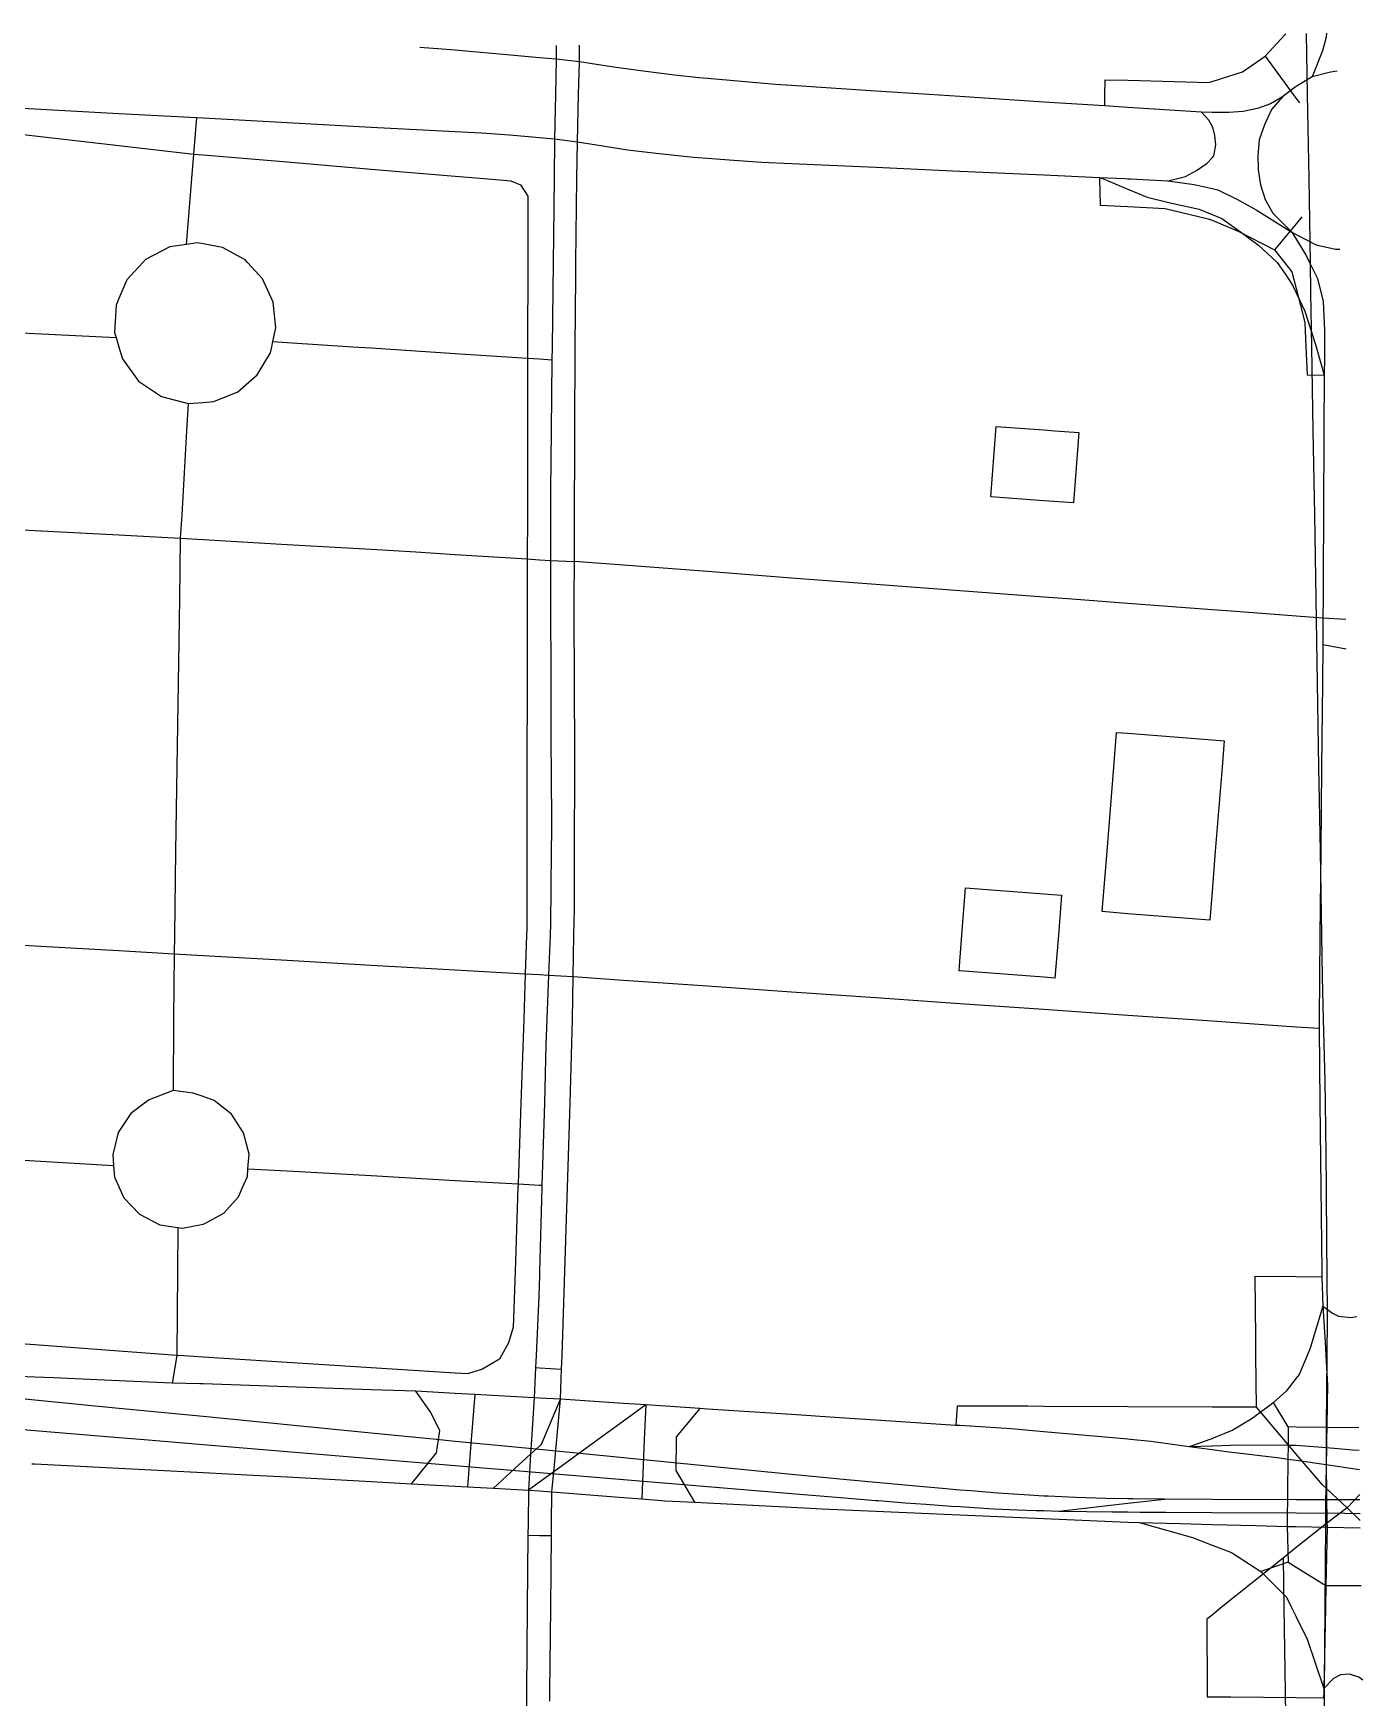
# Model space of a CAD drawing. Header units: inches. Extents: x 2 to 961, y 2 to 1072.
# Drawn here: x 479 to 954, y 478 to 1072 of the extents above; entities that cross this region are included whole.
import ezdxf

# ---------------------------------------------------------------- set-up
doc = ezdxf.new("R2010")
doc.units = ezdxf.units.IN
doc.header["$MEASUREMENT"] = 0
for name, color, linetype, true_color in [('major_roads', 7, 'Continuous', 0xffffff), ('minor_roads', 7, 'Continuous', 0xffffff), ('parks', 7, 'Continuous', 0xffffff), ('paths', 7, 'Continuous', 0xffffff), ('railways', 7, 'Continuous', 0xffffff)]:
    doc.layers.add(name, color=color, linetype=linetype, true_color=true_color)

msp = doc.modelspace()

# ---------------------------------------------------------------- linework, layer by layer
at = {"layer": 'major_roads'}
for points in [[(940.69, 1070.5, 11.74), (939.42, 1065.63, 12.13)], [(940.78, 1071.84, 11.65), (940.69, 1070.5, 11.74)], [(626.87, 1066.02, 20.11), (617.36, 1066.72, 21.68)], [(630, 1065.77, 19.6), (626.87, 1066.02, 20.11)], [(637.64, 1065.14, 18.76), (630, 1065.77, 19.6)], [(648.38, 1064.2, 17.57), (637.64, 1065.14, 18.76)], [(660, 1063.14, 16.26), (648.38, 1064.2, 17.57)], [(665.99, 1067.49, 15.71), (665.96, 1062.59, 16.16)], [(674.28, 1061.7, 16.03), (674.33, 1067.62, 15.46)], [(939.42, 1065.63, 12.13), (935.67, 1056.26, 13.01)], [(665.96, 1062.59, 16.16), (660, 1063.14, 16.26)], [(665.96, 1062.59, 16.16), (665.74, 1050, 17.29)], [(674.28, 1061.7, 16.03), (665.96, 1062.59, 16.16)], [(674, 1050, 17.14), (674.28, 1061.7, 16.03)], [(685.76, 1059.9, 15.92), (674.28, 1061.7, 16.03)], [(690, 1059.3, 15.88), (685.76, 1059.9, 15.92)], [(697.08, 1058.3, 16.49), (690, 1059.3, 15.88)], [(708.24, 1056.89, 17.41), (697.08, 1058.3, 16.49)], [(942.24, 1057.96, 12.31), (935.67, 1056.26, 13.01)], [(944.63, 1058.33, 12.07), (942.24, 1057.96, 12.31)], [(716.95, 1055.92, 18.11), (708.24, 1056.89, 17.41)], [(720, 1055.66, 18.35), (716.95, 1055.92, 18.11)], [(744.26, 1053.57, 21.36), (720, 1055.66, 18.35)], [(750, 1053.19, 22.05), (744.26, 1053.57, 21.36)], [(780, 1051.23, 25.94), (750, 1053.19, 22.05)], [(929.68, 1052.65, 13.77), (926.26, 1050, 14.31)], [(930, 1052.84, 13.72), (929.68, 1052.65, 13.77)], [(935.67, 1056.26, 13.01), (930, 1052.84, 13.72)], [(457.29, 1046.06, 15.32), (480, 1044.84, 17.72)], [(665.74, 1050, 17.29), (665.46, 1034.22, 19.06)], [(673.6, 1033.16, 18.99), (674, 1050, 17.14)], [(798.92, 1050, 27.13), (780, 1051.23, 25.94)], [(810, 1049.28, 27.83), (798.92, 1050, 27.13)], [(840, 1047.32, 26.19), (810, 1049.28, 27.83)], [(861.63, 1045.91, 23.14), (840, 1047.32, 26.19)], [(870, 1045.36, 21.96), (861.63, 1045.91, 23.14)], [(920.8, 1046.71, 15.08), (916.17, 1045.01, 15.68)], [(925.16, 1049.15, 14.48), (920.8, 1046.71, 15.08)], [(925.16, 1049.15, 14.48), (921.26, 1044.65, 15.13)], [(926.26, 1050, 14.31), (925.16, 1049.15, 14.48)], [(480, 1044.84, 17.72), (510, 1043.23, 22.85)], [(510, 1043.23, 22.85), (537.8, 1041.74, 27.51)], [(537.8, 1041.74, 27.51), (540, 1041.62, 27.88)], [(540, 1041.62, 27.88), (570, 1040.01, 30.26)], [(570, 1040.01, 30.26), (600, 1038.4, 27.92)], [(896.21, 1043.65, 18.1), (870, 1045.36, 21.96)], [(900, 1043.61, 17.53), (896.21, 1043.65, 18.1)], [(898.82, 1040.86, 17.82), (896.21, 1043.65, 18.1)], [(900, 1038.65, 17.73), (898.82, 1040.86, 17.82)], [(905.99, 1043.54, 16.87), (900, 1043.61, 17.53)], [(911.13, 1043.97, 16.28), (905.99, 1043.54, 16.87)], [(916.17, 1045.01, 15.68), (911.13, 1043.97, 16.28)], [(921.26, 1044.65, 15.13), (918.72, 1039.18, 15.67)], [(600, 1038.4, 27.92), (630, 1036.79, 22.93)], [(630, 1036.79, 22.93), (639.34, 1036.29, 21.73)], [(639.34, 1036.29, 21.73), (649.33, 1035.59, 20.46)], [(649.33, 1035.59, 20.46), (657.39, 1034.95, 19.45)], [(657.39, 1034.95, 19.45), (660, 1034.71, 19.12)], [(660, 1034.71, 19.12), (665.46, 1034.22, 19.06)], [(665.46, 1034.22, 19.06), (665.28, 1020, 20.65)], [(665.46, 1034.22, 19.06), (673.6, 1033.16, 18.99)], [(900.41, 1037.88, 17.71), (900, 1038.65, 17.73)], [(900.95, 1035.36, 17.75), (900.41, 1037.88, 17.71)], [(901.39, 1032.06, 17.84), (900.95, 1035.36, 17.75)], [(916.86, 1033.83, 16.12), (916.32, 1028.22, 16.43)], [(918.72, 1039.18, 15.67), (916.86, 1033.83, 16.12)], [(673.43, 1020, 20.42), (673.6, 1033.16, 18.99)], [(673.6, 1033.16, 18.99), (682.66, 1031.73, 18.93)], [(682.66, 1031.73, 18.93), (690, 1030.54, 18.88)], [(690, 1030.54, 18.88), (691.39, 1030.31, 19)], [(691.39, 1030.31, 19), (702.76, 1028.93, 19.92)], [(702.76, 1028.93, 19.92), (715.05, 1027.62, 20.91)], [(715.05, 1027.62, 20.91), (720, 1027.27, 21.29)], [(900, 1027.44, 18.17), (900.65, 1028.16, 18.07)], [(900.65, 1028.16, 18.07), (901.39, 1032.06, 17.84)], [(916.32, 1028.22, 16.43), (916.47, 1023.06, 16.65)], [(720, 1027.27, 21.29), (727.71, 1026.72, 22.18)], [(727.71, 1026.72, 22.18), (739.34, 1025.86, 23.54)], [(739.34, 1025.86, 23.54), (750, 1025.38, 24.74)], [(750, 1025.38, 24.74), (780, 1024.02, 27.73)], [(780, 1024.02, 27.73), (810, 1022.66, 28.58)], [(810, 1022.66, 28.58), (840, 1021.31, 27.01)], [(890.53, 1020.68, 19.87), (894.41, 1022.93, 19.19)], [(894.41, 1022.93, 19.19), (898.26, 1025.49, 18.51)], [(898.26, 1025.49, 18.51), (900, 1027.44, 18.17)], [(916.47, 1023.06, 16.65), (916.96, 1020, 16.75)], [(665.28, 1020, 20.65), (665.02, 999.74, 22.66)], [(673.06, 990, 23.27), (673.43, 1020, 20.42)], [(840, 1021.31, 27.01), (859.87, 1020.41, 24.36)], [(859.87, 1020.41, 24.36), (860.86, 1020, 24.24)], [(859.87, 1020.41, 24.36), (868.89, 1020, 23.16)], [(860.86, 1020, 24.24), (870, 1016.23, 23.02)], [(868.89, 1020, 23.16), (870, 1019.95, 23.01)], [(870, 1019.95, 23.01), (870.93, 1019.91, 22.87)], [(870, 1016.23, 23.02), (876.87, 1013.39, 22.03)], [(870.93, 1019.91, 22.87), (884.28, 1019.17, 20.86)], [(884.28, 1019.17, 20.86), (887.7, 1020, 20.33)], [(884.28, 1019.17, 20.86), (893.56, 1017.94, 19.5)], [(887.7, 1020, 20.33), (890.53, 1020.68, 19.87)], [(893.56, 1017.94, 19.5), (900, 1016.44, 18.59)], [(900, 1016.44, 18.59), (902.12, 1015.95, 18.4)], [(902.12, 1015.95, 18.4), (909.06, 1012.5, 17.84)], [(916.96, 1020, 16.75), (917.32, 1017.78, 16.8)], [(917.32, 1017.78, 16.8), (918.92, 1012.47, 16.86)], [(876.87, 1013.39, 22.03), (885.03, 1011.35, 20.9)], [(885.03, 1011.35, 20.9), (895.4, 1009.09, 19.5)], [(909.06, 1012.5, 17.84), (915.73, 1008.86, 17.33)], [(918.92, 1012.47, 16.86), (921.65, 1007.71, 16.79)], [(895.4, 1009.09, 19.5), (900, 1007.2, 18.94)], [(900, 1007.2, 18.94), (903.53, 1005.74, 18.65)], [(903.53, 1005.74, 18.65), (910.14, 1001, 18.19)], [(915.73, 1008.86, 17.33), (928.51, 1000.86, 16.43)], [(921.65, 1007.71, 16.79), (928.51, 1000.86, 16.43)], [(665.02, 999.74, 22.66), (664.91, 990, 23.63)], [(910.14, 1001, 18.19), (916.61, 996.27, 17.76)], [(928.51, 1000.86, 16.43), (930, 1000.07, 16.32)], [(928.51, 1000.86, 16.43), (930, 998.39, 16.39)], [(930, 1000.07, 16.32), (937.11, 996.34, 16.01)], [(930, 998.39, 16.39), (933.57, 992.51, 16.42)], [(916.61, 996.27, 17.76), (923.1, 990.16, 17.4)], [(933.57, 992.51, 16.42), (934.82, 990, 16.46)], [(937.11, 996.34, 16.01), (944.01, 994.79, 15.62)], [(944.01, 994.79, 15.62), (945.64, 994.78, 15.51)], [(664.91, 990, 23.63), (664.55, 960, 25.61)], [(673, 985.09, 23.6), (673.06, 990, 23.27)], [(923.1, 990.16, 17.4), (923.22, 990, 17.4)], [(923.22, 990, 17.4), (926.06, 986.04, 17.26)], [(926.06, 986.04, 17.26), (928.7, 981.93, 17.16)], [(934.82, 990, 16.46), (937.61, 984.38, 16.47)], [(672.83, 960, 25.26), (673, 985.09, 23.6)], [(928.7, 981.93, 17.16), (930, 979.2, 17.13)], [(937.61, 984.38, 16.47), (939.59, 976.1, 16.64)], [(930, 979.2, 17.13), (933.12, 972.62, 17.16)], [(939.59, 976.1, 16.64), (940.13, 965.86, 16.96)], [(933.12, 972.62, 17.16), (936.13, 963.44, 17.29)], [(936.13, 963.44, 17.29), (937.12, 960, 17.35)], [(940.13, 965.86, 16.96), (940.09, 960, 17.17)], [(664.55, 960, 25.61), (664.5, 955.35, 25.58)], [(672.63, 930, 25.14), (672.83, 960, 25.26)], [(937.12, 960, 17.35), (940.02, 949.87, 17.39)], [(940.06, 956.36, 17.25), (940.02, 949.87, 17.39)], [(940.09, 960, 17.17), (940.06, 956.36, 17.25)], [(664.5, 955.35, 25.58), (664.2, 930, 25.42)], [(940.02, 949.87, 17.39), (939.91, 930, 17.82)], [(664.2, 930, 25.42), (663.95, 908.75, 24.3)], [(672.6, 924.66, 24.89), (672.63, 930, 25.14)], [(939.91, 930, 17.82), (939.76, 900, 18.25)], [(672.53, 900, 23.7), (672.6, 924.66, 24.89)], [(663.95, 908.75, 24.3), (663.97, 900, 23.83)], [(663.97, 900, 23.83), (664, 883.72, 22.83)], [(672.49, 883.32, 22.7), (672.53, 900, 23.7)], [(939.76, 900, 18.25), (939.65, 879.09, 18.81)], [(450, 896.02, 28.73), (480, 894.43, 27.67)], [(480, 894.43, 27.67), (510, 892.84, 26.66)], [(510, 892.84, 26.66), (531.91, 891.69, 26.92)], [(531.91, 891.69, 26.92), (540, 891.21, 26.99)], [(540, 891.21, 26.99), (570, 889.46, 27.63)], [(570, 889.46, 27.63), (600, 887.71, 27.2)], [(600, 887.71, 27.2), (615.89, 886.79, 25.88)], [(615.89, 886.79, 25.88), (630, 885.89, 24.71)], [(630, 885.89, 24.71), (655.7, 884.26, 23.15)], [(655.7, 884.26, 23.15), (660, 883.98, 22.9)], [(660, 883.98, 22.9), (664, 883.72, 22.83)], [(664, 883.72, 22.83), (664.03, 870, 21.99)], [(664, 883.72, 22.83), (672.49, 883.32, 22.7)], [(672.46, 870, 21.9), (672.49, 883.32, 22.7)], [(690, 881.99, 22.4), (672.49, 883.32, 22.7)], [(720, 879.72, 22.73), (690, 881.99, 22.4)], [(750, 877.45, 23.15), (720, 879.72, 22.73)], [(780, 875.18, 22.96), (750, 877.45, 23.15)], [(810, 872.91, 22.24), (780, 875.18, 22.96)], [(939.65, 879.09, 18.81), (939.59, 870, 19.05)], [(664.03, 870, 21.99), (664.1, 840, 20.33)], [(672.45, 865.32, 21.65), (672.46, 870, 21.9)], [(840, 870.64, 21.4), (810, 872.91, 22.24)], [(848.4, 870, 21.24), (840, 870.64, 21.4)], [(870, 868.36, 20.85), (848.4, 870, 21.24)], [(900, 866.09, 20.29), (870, 868.36, 20.85)], [(939.59, 870, 19.05), (939.55, 863.09, 19.28)], [(672.58, 840, 20.26), (672.45, 865.32, 21.65)], [(906.78, 865.58, 20.13), (900, 866.09, 20.29)], [(920.81, 864.52, 19.82), (906.78, 865.58, 20.13)], [(930, 863.82, 19.62), (920.81, 864.52, 19.82)], [(939.55, 863.09, 19.28), (930, 863.82, 19.62)], [(939.55, 863.09, 19.28), (939.48, 853.75, 19.59)], [(947.74, 862.62, 18.99), (939.55, 863.09, 19.28)], [(939.48, 853.75, 19.59), (939.35, 840, 20.04)], [(664.1, 840, 20.33), (664.15, 816.83, 19.73)], [(672.71, 814.43, 19.59), (672.58, 840, 20.26)], [(939.35, 840, 20.04), (939.07, 810, 20.74)], [(664.15, 816.83, 19.73), (664.19, 810, 19.56)], [(672.69, 810, 19.47), (672.71, 814.43, 19.59)], [(664.19, 810, 19.56), (664.3, 787.45, 19.39)], [(672.57, 780, 19.25), (672.69, 810, 19.47)], [(939.07, 810, 20.74), (938.78, 780, 20.72)], [(664.3, 787.45, 19.39), (664.23, 780, 19.34)], [(664.23, 780, 19.34), (663.97, 753.98, 18.87)], [(672.49, 759.45, 18.98), (672.57, 780, 19.25)], [(938.78, 780, 20.72), (938.5, 750, 19.87)], [(672.32, 750, 18.85), (672.49, 759.45, 18.98)], [(663.83, 750, 18.79), (663.3, 735.71, 17.74)], [(663.97, 753.98, 18.87), (663.83, 750, 18.79)], [(672.05, 735.2, 17.82), (672.32, 750, 18.85)], [(938.5, 750, 19.87), (938.22, 720, 18.74)], [(663.3, 735.71, 17.74), (662.72, 720, 16.57)], [(671.78, 720.02, 16.76), (672.05, 735.2, 17.82)], [(662.72, 720, 16.57), (662.37, 710.82, 15.37)], [(670.96, 690, 12.84), (671.78, 720, 16.76)], [(671.78, 720, 16.76), (671.78, 720.02, 16.76)], [(938.22, 720, 18.74), (938.19, 716.75, 18.59)], [(938.19, 716.75, 18.59), (938.47, 690, 17.38)], [(662.37, 710.82, 15.37), (661.78, 690, 12.67)], [(661.78, 690, 12.67), (660.94, 660.76, 9.6)], [(670.86, 686.25, 12.41), (670.96, 690, 12.84)], [(938.47, 690, 17.38), (938.79, 660, 15.74)], [(670.06, 660, 9.4), (670.86, 686.25, 12.41)], [(660.91, 660, 9.52), (660.04, 630, 9.58)], [(660.94, 660.76, 9.6), (660.91, 660, 9.52)], [(669.14, 630, 9.1), (670.06, 660, 9.4)], [(938.79, 660, 15.74), (939.11, 630, 13.82)], [(660.04, 630, 9.58), (660, 628.51, 9.81)], [(668.91, 622.49, 10.15), (669.14, 630, 9.1)], [(939.11, 630, 13.82), (939.13, 628.12, 13.7)], [(660, 628.51, 9.81), (659.79, 621.14, 10.91)], [(939.13, 628.12, 13.7), (939.56, 617.57, 13)], [(659.79, 621.14, 10.91), (658.86, 600, 14.12)], [(668.1, 600, 13.32), (668.91, 622.49, 10.15)], [(939.56, 617.57, 13), (935.04, 602.65, 11.83)], [(939.56, 617.57, 13), (940.51, 602.72, 12.04)], [(939.56, 617.57, 13), (943, 615.07, 12.96)], [(943, 615.07, 12.96), (945.07, 614.01, 12.96)], [(945.07, 614.01, 12.96), (949.5, 613.6, 13.09)], [(949.5, 613.6, 13.09), (951.68, 613.95, 13.19)], [(658.86, 600, 14.12), (658.67, 595.7, 15.38)], [(667.93, 595.13, 14.75), (668.1, 600, 13.32)], [(933.91, 600, 11.61), (931.03, 593.26, 11.12)], [(935.04, 602.65, 11.83), (933.91, 600, 11.61)], [(940.51, 602.72, 12.04), (940.65, 600, 11.87)], [(940.65, 600, 11.87), (941.23, 589.38, 11.32)], [(658.67, 595.7, 15.38), (658.18, 584.86, 18.56)], [(667.55, 584.37, 17.91), (667.93, 595.13, 14.75)], [(480, 592.29, 71.57), (450, 593.51, 70.36)], [(486.62, 592.02, 70.13), (480, 592.29, 71.57)], [(510, 590.99, 65.71), (486.62, 592.02, 70.13)], [(528.94, 590.15, 56.57), (510, 590.99, 65.71)], [(538.83, 589.89, 51.83), (528.94, 590.15, 56.57)], [(540, 589.85, 51.28), (538.83, 589.89, 51.83)], [(570, 588.82, 31.17), (540, 589.85, 51.28)], [(600, 587.78, 24.3), (570, 588.82, 31.17)], [(930, 591.93, 11), (926.41, 587.25, 10.65)], [(931.03, 593.26, 11.12), (930, 591.93, 11)], [(941.23, 589.38, 11.32), (941.11, 582.97, 10.96)], [(615.93, 587.23, 22.31), (600, 587.78, 24.3)], [(621.07, 580.03, 23.41), (615.93, 587.23, 22.31)], [(630, 586.45, 20.65), (615.93, 587.23, 22.31)], [(637.01, 586.05, 20.12), (630, 586.45, 20.65)], [(658.18, 584.86, 18.56), (637.01, 586.05, 20.12)], [(658.18, 584.86, 18.56), (657.23, 570, 22.92)], [(660, 584.76, 18.43), (658.18, 584.86, 18.56)], [(667.55, 584.37, 17.91), (660, 584.76, 18.43)], [(661.46, 570, 22.6), (667.55, 584.37, 17.91)], [(666.21, 570, 22.2), (667.55, 584.37, 17.91)], [(690, 582.89, 16.45), (667.55, 584.37, 17.91)], [(698, 582.36, 16.14), (690, 582.89, 16.45)], [(698, 582.36, 16.14), (690, 576.55, 18.28)], [(717.2, 581.08, 15.33), (698, 582.36, 16.14)], [(921.12, 582.49, 10.24), (913.91, 577.26, 9.72)], [(921.87, 583.17, 10.3), (921.12, 582.49, 10.24)], [(926.41, 587.25, 10.65), (921.87, 583.17, 10.3)], [(941.11, 582.97, 10.96), (940.94, 574.31, 10.49)], [(624.49, 573.18, 24.68), (621.07, 580.03, 23.41)], [(690, 576.55, 18.28), (680.97, 570, 20.94)], [(717.2, 581.08, 15.33), (708.86, 570.91, 18.4)], [(720, 580.89, 15.21), (717.2, 581.08, 15.33)], [(750, 578.9, 15.45), (720, 580.89, 15.21)], [(767.04, 577.76, 14.94), (750, 578.9, 15.45)], [(780, 576.92, 14.47), (767.04, 577.76, 14.94)], [(808.63, 575.05, 12.19), (780, 576.92, 14.47)], [(913.91, 577.26, 9.72), (907.47, 573.31, 9.28)], [(624.03, 570, 25.53), (624.49, 573.18, 24.68)], [(708.86, 570.91, 18.4), (708.85, 570, 18.63)], [(810, 574.96, 12.07), (808.63, 575.05, 12.19)], [(828.31, 573.77, 10.96), (810, 574.96, 12.07)], [(840, 572.73, 10.2), (828.31, 573.77, 10.96)], [(870, 570.08, 9.4), (840, 572.73, 10.2)], [(900, 570.27, 8.84), (899.25, 570, 8.84)], [(900.45, 570.43, 8.87), (900, 570.27, 8.84)], [(907.47, 573.31, 9.28), (900.45, 570.43, 8.87)], [(940.94, 574.31, 10.49), (940.86, 570, 10.25)], [(614.35, 554.2, 30.12), (623.35, 565.31, 26.81)], [(623.35, 565.31, 26.81), (624.03, 570, 25.53)], [(651.43, 559.74, 27.07), (656.9, 564.78, 24.96)], [(656.9, 564.78, 24.96), (656.08, 551.92, 29.92)], [(657.23, 570, 22.92), (656.9, 564.78, 24.96)], [(656.9, 564.78, 24.96), (660, 567.62, 23.67)], [(660, 567.62, 23.67), (660.74, 568.3, 23.34)], [(660.74, 568.3, 23.34), (661.46, 570, 22.6)], [(680.97, 570, 20.94), (665.13, 558.5, 26.97)], [(665.13, 558.5, 26.97), (666.21, 570, 22.2)], [(708.85, 570, 18.63), (708.65, 558.95, 23.31)], [(870.85, 570, 9.38), (870, 570.08, 9.4)], [(878.21, 569.35, 9.21), (870.85, 570, 9.38)], [(891.81, 567.36, 8.88), (878.21, 569.35, 9.21)], [(899.25, 570, 8.84), (891.81, 567.36, 8.88)], [(900, 567.66, 8.74), (891.81, 567.36, 8.88)], [(900, 566.28, 8.69), (891.81, 567.36, 8.88)], [(909.9, 568.02, 9.07), (900, 567.66, 8.74)], [(905.19, 565.59, 8.83), (900, 566.28, 8.69)], [(924.2, 563.29, 9.36), (905.19, 565.59, 8.83)], [(927.12, 567.9, 9.61), (909.9, 568.02, 9.07)], [(929.63, 567.88, 9.68), (927.12, 567.9, 9.61)], [(930, 567.85, 9.7), (929.63, 567.88, 9.68)], [(940.8, 567, 10.16), (930, 567.85, 9.7)], [(940.8, 567, 10.16), (940.69, 561.02, 9.98)], [(940.86, 570, 10.25), (940.8, 567, 10.16)], [(950.27, 566.24, 10.58), (940.8, 567, 10.16)], [(952.45, 566.05, 10.67), (950.27, 566.24, 10.58)], [(478.91, 561.33, 56.15), (480, 561.28, 56.42)], [(480, 561.28, 56.42), (510, 559.75, 62.12)], [(510, 559.75, 62.12), (540, 558.22, 55.01)], [(643.65, 552.6, 29.72), (651.43, 559.74, 27.07)], [(665.13, 558.5, 26.97), (660, 554.77, 28.78)], [(664.47, 551.33, 29.92), (665.13, 558.5, 26.97)], [(708.65, 558.95, 23.31), (715.3, 547.64, 27.31)], [(927.07, 562.9, 9.44), (924.2, 563.29, 9.36)], [(930, 562.49, 9.52), (927.07, 562.9, 9.44)], [(940.69, 561.02, 9.98), (930, 562.49, 9.52)], [(940.69, 561.02, 9.98), (941, 540, 9.39)], [(952.55, 559.16, 10.5), (940.69, 561.02, 9.98)], [(540, 558.22, 55.01), (557.95, 557.3, 43.19)], [(557.95, 557.3, 43.19), (570, 556.64, 35.76)], [(570, 556.64, 35.76), (600, 554.99, 30.71)], [(600, 554.99, 30.71), (614.35, 554.2, 30.12)], [(614.35, 554.2, 30.12), (630, 553.35, 29.58)], [(630, 553.35, 29.58), (634.34, 553.12, 29.61)], [(634.34, 553.12, 29.61), (643.65, 552.6, 29.72)], [(643.65, 552.6, 29.72), (656.08, 551.92, 29.92)], [(660, 554.77, 28.78), (656.08, 551.92, 29.92)], [(656.08, 551.92, 29.92), (655.97, 540, 34.47)], [(656.08, 551.92, 29.92), (660, 551.65, 30.02)], [(660, 551.65, 30.02), (664.47, 551.33, 29.92)], [(664.36, 540, 34.52), (664.47, 551.33, 29.92)], [(664.47, 551.33, 29.92), (690, 549.35, 29.53)], [(690, 549.35, 29.53), (696.52, 548.84, 29)], [(696.52, 548.84, 29), (704.86, 548.18, 28.31)], [(704.86, 548.18, 28.31), (715.3, 547.64, 27.31)], [(715.3, 547.64, 27.31), (720, 547.4, 26.85)], [(720, 547.4, 26.85), (750, 545.85, 24.23)], [(750, 545.85, 24.23), (760.89, 545.28, 22.46)], [(760.89, 545.28, 22.46), (780, 544.45, 19.21)], [(780, 544.45, 19.21), (810, 543.15, 14.03)], [(810, 543.15, 14.03), (840, 541.85, 9.97)], [(840, 541.85, 9.97), (870, 540.55, 8.06)], [(870, 540.55, 8.06), (874.02, 540.37, 8.02)], [(655.93, 535.85, 35.9), (655.7, 510, 44.73)], [(655.97, 540, 34.47), (655.93, 535.85, 35.9)], [(664.06, 510, 45.79), (664.32, 535.76, 36.12)], [(664.32, 535.76, 36.12), (664.36, 540, 34.52)], [(874.02, 540.37, 8.02), (888.66, 540, 7.87)], [(874.02, 540.37, 8.02), (875.33, 540, 7.99)], [(875.33, 540, 7.99), (892.98, 534.98, 7.85)], [(888.66, 540, 7.87), (900, 539.71, 7.77)], [(892.98, 534.98, 7.85), (900, 532.3, 7.79)], [(900, 539.71, 7.77), (915.56, 539.31, 8.32)], [(915.56, 539.31, 8.32), (926.83, 539.02, 8.71)], [(926.83, 539.02, 8.71), (929.08, 538.97, 8.79)], [(929.08, 538.97, 8.79), (930, 538.95, 8.83)], [(930, 538.95, 8.83), (941.02, 538.71, 9.42)], [(941.02, 538.71, 9.42), (940.63, 517.95, 9.74)], [(941, 540, 9.39), (941.02, 538.71, 9.42)], [(941.02, 538.71, 9.42), (952.88, 538.52, 10.05)], [(900, 532.3, 7.79), (906.88, 529.68, 8.07)], [(906.88, 529.68, 8.07), (917.43, 522.89, 8.56)], [(917.43, 522.89, 8.56), (926.56, 513.71, 9.09)], [(940.63, 517.95, 9.74), (940.46, 510, 9.86)], [(926.56, 513.71, 9.09), (928.4, 510, 9.23)], [(655.7, 510, 44.73), (655.43, 480, 51.99)], [(663.75, 480, 53.69), (664.06, 510, 45.79)], [(928.4, 510, 9.23), (930, 506.76, 9.49)], [(930, 506.76, 9.49), (933.95, 498.77, 10.15)], [(940.46, 510, 9.86), (939.85, 481.14, 11.53)], [(933.95, 498.77, 10.15), (939.85, 481.14, 11.53)], [(939.85, 481.14, 11.53), (939.82, 480, 11.59)], [(943.32, 484.77, 11.53), (939.85, 481.14, 11.53)], [(945.83, 486.06, 11.61), (943.32, 484.77, 11.53)], [(948.99, 486.27, 11.8), (945.83, 486.06, 11.61)], [(952.32, 485.23, 12.07), (948.99, 486.27, 11.8)], [(953.75, 484.13, 12.23), (952.32, 485.23, 12.07)], [(655.43, 480, 51.99), (655.15, 450, 43.52)], [(663.72, 476.64, 52.7), (663.75, 480, 53.69)], [(939.82, 480, 11.59), (939.77, 477.86, 11.72)]]:
    msp.add_polyline3d(points, dxfattribs=at)
at = {"layer": 'minor_roads'}
for points in [[(536.74, 1028.76, 28.8), (537.8, 1041.74, 27.51)], [(536.03, 1020, 29.65), (536.74, 1028.76, 28.8)], [(534.12, 996.52, 31.99), (536.03, 1020, 29.65)], [(528.18, 995.66, 31.26), (519.48, 991.07, 30.69)], [(534.12, 996.52, 31.99), (528.18, 995.66, 31.26)], [(537.92, 997.08, 32.46), (534.12, 996.52, 31.99)], [(540, 996.69, 32.79), (537.92, 997.08, 32.46)], [(546.98, 995.39, 33.25), (540, 996.69, 32.79)], [(555.04, 990.94, 34.02), (546.98, 995.39, 33.25)], [(518.5, 990, 30.71), (512.83, 983.84, 30.35)], [(519.48, 991.07, 30.69), (518.5, 990, 30.71)], [(555.91, 990, 34.14), (555.04, 990.94, 34.02)], [(561.27, 984.2, 34.39), (555.91, 990, 34.14)], [(512.83, 983.84, 30.35), (510, 977.15, 30.45)], [(565.07, 975.86, 34.57), (561.27, 984.2, 34.39)], [(509.01, 974.82, 30.48), (508.46, 965.04, 31.09)], [(510, 977.15, 30.45), (509.01, 974.82, 30.48)], [(566.03, 966.75, 34.65), (565.07, 975.86, 34.57)], [(450, 966.15, 25.37), (480, 964.68, 28.36)], [(480, 964.68, 28.36), (508.98, 963.26, 31.26)], [(508.46, 965.04, 31.09), (508.98, 963.26, 31.26)], [(508.98, 963.26, 31.26), (509.95, 960, 31.56)], [(564.95, 961.87, 34.64), (566.03, 966.75, 34.65)], [(509.95, 960, 31.56), (510, 959.83, 31.56)], [(510, 959.83, 31.56), (511.24, 955.64, 31.47)], [(559.34, 949.92, 33.71), (564.05, 957.8, 34.45)], [(564.05, 957.8, 34.45), (564.54, 960, 34.63)], [(564.54, 960, 34.63), (564.95, 961.87, 34.64)], [(564.95, 961.87, 34.64), (570, 961.54, 34.81)], [(570, 961.54, 34.81), (593.48, 960, 34.01)], [(593.48, 960, 34.01), (600, 959.57, 33.76)], [(600, 959.57, 33.76), (630, 957.61, 29.83)], [(630, 957.61, 29.83), (655.8, 955.92, 26.32)], [(511.24, 955.64, 31.47), (517.04, 947.73, 31.5)], [(655.8, 955.92, 26.32), (660, 955.64, 25.77)], [(660, 955.64, 25.77), (664.5, 955.35, 25.58)], [(517.04, 947.73, 31.5), (525.16, 942.2, 31.7)], [(552.38, 943.92, 33.06), (559.34, 949.92, 33.71)], [(525.16, 942.2, 31.7), (534.69, 939.71, 32.08)], [(534.69, 939.71, 32.08), (534.13, 930, 31.42)], [(534.69, 939.71, 32.08), (540, 940.11, 32.41)], [(540, 940.11, 32.41), (543.87, 940.4, 32.54)], [(543.87, 940.4, 32.54), (552.38, 943.92, 33.06)], [(534.13, 930, 31.42), (532.39, 900, 27.95)], [(532.39, 900, 27.95), (531.91, 891.69, 26.92)], [(531.91, 891.69, 26.92), (531.58, 870, 24.25)], [(531.58, 870, 24.25), (531.13, 840, 21.89)], [(531.13, 840, 21.89), (530.68, 810, 21.1)], [(530.68, 810, 21.1), (530.23, 780, 22.03)], [(530.23, 780, 22.03), (529.78, 750, 22.79)], [(529.78, 750, 22.79), (529.68, 743.36, 22.74)], [(450, 747.92, 32.52), (480, 746.2, 29.32)], [(480, 746.2, 29.32), (510, 744.48, 24.74)], [(510, 744.48, 24.74), (529.68, 743.36, 22.74)], [(529.68, 743.36, 22.74), (529.5, 720, 22.54)], [(529.68, 743.36, 22.74), (540, 742.77, 21.67)], [(540, 742.77, 21.67), (570, 741.05, 20.61)], [(570, 741.05, 20.61), (600, 739.34, 19.96)], [(600, 739.34, 19.96), (630, 737.62, 18.4)], [(630, 737.62, 18.4), (654.96, 736.2, 17.82)], [(654.96, 736.2, 17.82), (660, 735.9, 17.71)], [(660, 735.9, 17.71), (663.3, 735.71, 17.74)], [(663.3, 735.71, 17.74), (672.05, 735.2, 17.82)], [(672.05, 735.2, 17.82), (690, 733.96, 17.99)], [(690, 733.96, 17.99), (720, 731.88, 19.03)], [(720, 731.88, 19.03), (750, 729.8, 19.8)], [(750, 729.8, 19.8), (780, 727.72, 19.73)], [(780, 727.72, 19.73), (810, 725.64, 18.79)], [(810, 725.64, 18.79), (840, 723.56, 17.82)], [(529.5, 720, 22.54), (529.31, 694.6, 22.55)], [(840, 723.56, 17.82), (870, 721.48, 17.61)], [(870, 721.48, 17.61), (891.31, 720, 17.88)], [(891.31, 720, 17.88), (900, 719.4, 17.98)], [(900, 719.4, 17.98), (930, 717.32, 18.47)], [(930, 717.32, 18.47), (938.19, 716.75, 18.59)], [(519.13, 690, 24.29), (514.28, 686.32, 25.64)], [(520.76, 691.24, 24), (519.13, 690, 24.29)], [(529.31, 694.6, 22.55), (520.76, 691.24, 24)], [(536.44, 693.64, 21.37), (529.31, 694.6, 22.55)], [(540, 692.38, 20.76), (536.44, 693.64, 21.37)], [(543.94, 690.99, 20.33), (540, 692.38, 20.76)], [(545.2, 690, 20.18), (543.94, 690.99, 20.33)], [(550.17, 686.09, 19.81), (545.2, 690, 20.18)], [(514.28, 686.32, 25.64), (510, 679.91, 27.4)], [(554.49, 679.47, 19.52), (550.17, 686.09, 19.81)], [(509.79, 679.59, 27.49), (507.78, 671.74, 29.14)], [(510, 679.91, 27.4), (509.79, 679.59, 27.49)], [(556.45, 671.8, 19.48), (554.49, 679.47, 19.52)], [(450, 671.34, 39.98), (480, 669.51, 35.6)], [(507.78, 671.74, 29.14), (508.12, 667.79, 29.69)], [(556.05, 666.63, 19.68), (556.45, 671.8, 19.48)], [(480, 669.51, 35.6), (508.12, 667.79, 29.69)], [(508.12, 667.79, 29.69), (508.47, 663.68, 30.25)], [(555.83, 663.92, 19.8), (556.05, 666.63, 19.68)], [(556.05, 666.63, 19.68), (570, 665.85, 17.47)], [(570, 665.85, 17.47), (600, 664.17, 14.65)], [(508.47, 663.68, 30.25), (510, 660.26, 30.42)], [(510, 660.26, 30.42), (510.12, 660, 30.43)], [(510.12, 660, 30.43), (511.79, 656.28, 31.47)], [(552.7, 656.66, 21.04), (554.14, 660, 20.2)], [(554.14, 660, 20.2), (555.83, 663.92, 19.8)], [(600, 664.17, 14.65), (630, 662.49, 11.64)], [(630, 662.49, 11.64), (652.42, 661.24, 10.14)], [(652.42, 661.24, 10.14), (660, 660.82, 9.61)], [(660, 660.82, 9.61), (660.94, 660.76, 9.6)], [(511.79, 656.28, 31.47), (517.36, 650.39, 32.01)], [(547.38, 650.78, 23.18), (552.7, 656.66, 21.04)], [(517.36, 650.39, 32.01), (524.58, 646.63, 30.89)], [(540.45, 646.92, 25.44), (547.38, 650.78, 23.18)], [(524.58, 646.63, 30.89), (531.01, 645.7, 28.94)], [(531.01, 645.7, 28.94), (530.91, 630, 33.32)], [(531.01, 645.7, 28.94), (532.63, 645.47, 28.44)], [(532.63, 645.47, 28.44), (540, 646.84, 25.56)], [(540, 646.84, 25.56), (540.45, 646.92, 25.44)], [(530.91, 630, 33.32), (530.72, 600.16, 50.06)], [(530.7, 600, 50.17), (528.94, 590.15, 56.57)], [(530.72, 600.16, 50.06), (530.7, 600, 50.17)]]:
    msp.add_polyline3d(points, dxfattribs=at)
at = {"layer": 'parks'}
for points in [[(821.1, 906.42, 23.2), (822.85, 930, 24.47)], [(822.85, 930, 24.47), (822.97, 931.54, 24.56)], [(822.97, 931.54, 24.56), (840, 930.29, 23.48)], [(840, 930.29, 23.48), (843.9, 930, 23.27)], [(843.9, 930, 23.27), (852.49, 929.37, 22.81)], [(852.49, 929.37, 22.81), (850.62, 904.24, 21.99)], [(840, 905.02, 22.37), (821.1, 906.42, 23.2)], [(850.62, 904.24, 21.99), (840, 905.02, 22.37)], [(864.95, 810, 20.3), (865.94, 822.36, 20.43)], [(865.94, 822.36, 20.43), (870, 822.04, 20.4)], [(870, 822.04, 20.4), (900, 819.65, 20.52)], [(900, 819.65, 20.52), (904.32, 819.31, 20.52)], [(904.32, 819.31, 20.52), (903.57, 810, 20.55)], [(862.53, 780, 19.62), (864.95, 810, 20.3)], [(903.57, 810, 20.55), (901.16, 780, 20.02)], [(860.79, 758.39, 18.99), (862.53, 780, 19.62)], [(901.16, 780, 20.02), (900, 765.62, 19.54)], [(810.75, 750, 19.55), (812.08, 766.91, 19.88)], [(812.08, 766.91, 19.88), (840, 764.73, 19.27)], [(840, 764.73, 19.27), (846.3, 764.24, 19.23)], [(846.3, 764.24, 19.23), (845.17, 750, 18.84)], [(900, 765.62, 19.54), (899.17, 755.34, 19.2)], [(870, 757.66, 18.92), (860.79, 758.39, 18.99)], [(899.17, 755.34, 19.2), (870, 757.66, 18.92)], [(810, 740.54, 19.27), (810.75, 750, 19.55)], [(845.17, 750, 18.84), (843.96, 734.65, 18.24)], [(809.75, 737.32, 19.17), (810, 740.54, 19.27)], [(810, 737.3, 19.17), (809.75, 737.32, 19.17)], [(840, 734.96, 18.28), (810, 737.3, 19.17)], [(843.96, 734.65, 18.24), (840, 734.96, 18.28)]]:
    msp.add_polyline3d(points, dxfattribs=at)
at = {"layer": 'paths'}
for points in [[(926.14, 1071.37, 13.11), (918.99, 1063.73, 14.36)], [(926.27, 1071.61, 13.08), (926.14, 1071.37, 13.11)], [(910.91, 1058.05, 15.6), (918.99, 1063.73, 14.36)], [(918.99, 1063.73, 14.36), (928.99, 1050, 14)], [(900, 1054.65, 17.03), (910.91, 1058.05, 15.6)], [(861.74, 1055.29, 22.73), (861.68, 1050, 22.98)], [(861.74, 1055.29, 22.73), (870, 1055.07, 21.54)], [(870, 1055.07, 21.54), (898.82, 1054.29, 17.22)], [(898.82, 1054.29, 17.22), (900, 1054.65, 17.03)], [(861.68, 1050, 22.98), (861.63, 1045.91, 23.14)], [(928.99, 1050, 14), (930, 1048.62, 13.96)], [(930, 1048.62, 13.96), (931.2, 1046.97, 13.93)], [(450, 1038.69, 15.39), (480, 1035.25, 18.63)], [(480, 1035.25, 18.63), (510, 1031.82, 23.9)], [(510, 1031.82, 23.9), (536.74, 1028.76, 28.8)], [(536.74, 1028.76, 28.8), (540, 1028.48, 29.39)], [(540, 1028.48, 29.39), (570, 1025.94, 31.78)], [(570, 1025.94, 31.78), (600, 1023.41, 29.66)], [(600, 1023.41, 29.66), (630, 1020.87, 24.83)], [(630, 1020.87, 24.83), (640.29, 1020, 23.51)], [(640.29, 1020, 23.51), (649.82, 1019.19, 22.28)], [(649.82, 1019.19, 22.28), (653.3, 1017.81, 21.94)], [(653.3, 1017.81, 21.94), (655.89, 1013.7, 22)], [(859.87, 1020.41, 24.36), (859.88, 1020, 24.37)], [(859.88, 1020, 24.37), (860.1, 1010.56, 24.3)], [(655.89, 1013.7, 22), (655.85, 990, 24.44)], [(860.1, 1010.56, 24.3), (870, 1010.02, 23.03)], [(870, 1010.02, 23.03), (883.27, 1009.29, 21.19)], [(883.27, 1009.29, 21.19), (898.64, 1005.66, 19.18)], [(898.64, 1005.66, 19.18), (900, 1005.1, 19.01)], [(900, 1005.1, 19.01), (909.28, 1001.28, 18.26)], [(930, 1003.84, 16.15), (922.3, 994.58, 17.29)], [(932.04, 1006.3, 15.89), (930, 1003.84, 16.15)], [(909.28, 1001.28, 18.26), (922.3, 994.58, 17.29)], [(922.3, 994.58, 17.29), (925.88, 990, 17.15)], [(655.85, 990, 24.44), (655.8, 960, 26.38)], [(925.88, 990, 17.15), (928.45, 986.72, 17.02)], [(928.45, 986.72, 17.02), (930, 980.71, 17.08)], [(930, 980.71, 17.08), (933.11, 968.61, 17.3)], [(933.11, 968.61, 17.3), (933.49, 960, 17.57)], [(655.8, 960, 26.38), (655.8, 955.92, 26.32)], [(933.49, 960, 17.57), (933.93, 949.96, 17.75)], [(655.8, 955.92, 26.32), (655.76, 930, 25.95)], [(933.93, 949.96, 17.75), (940.02, 949.87, 17.39)], [(655.76, 930, 25.95), (655.72, 900, 24.2)], [(655.72, 900, 24.2), (655.7, 884.26, 23.15)], [(655.7, 884.26, 23.15), (655.68, 870, 22.2)], [(655.68, 870, 22.2), (655.63, 840, 20.49)], [(939.48, 853.75, 19.59), (947.9, 852.19, 19.43)], [(655.63, 840, 20.49), (655.59, 810, 19.71)], [(655.59, 810, 19.71), (655.55, 780, 19.48)], [(655.55, 780, 19.48), (655.51, 752.26, 18.92)], [(655.43, 750, 18.88), (654.96, 736.2, 17.82)], [(655.51, 752.26, 18.92), (655.43, 750, 18.88)], [(654.96, 736.2, 17.82), (654.41, 720, 16.57)], [(654.41, 720, 16.57), (653.4, 690, 12.81)], [(653.4, 690, 12.81), (652.42, 661.24, 10.14)], [(652.38, 660, 10.02), (651.37, 630, 10.45)], [(652.42, 661.24, 10.14), (652.38, 660, 10.02)], [(651.37, 630, 10.45), (650.69, 610.1, 13.48)], [(915.33, 628.3, 13.04), (930, 628.19, 13.41)], [(915.57, 606.17, 11.6), (915.33, 628.3, 13.04)], [(930, 628.19, 13.41), (939.13, 628.12, 13.7)], [(450, 606.08, 71.77), (480, 603.88, 71.81)], [(650.69, 610.1, 13.48), (648.97, 604.48, 14.5)], [(915.63, 600, 11.2), (915.57, 606.17, 11.6)], [(480, 603.88, 71.81), (510, 601.68, 61.73)], [(510, 601.68, 61.73), (530.72, 600.16, 50.06)], [(530.72, 600.16, 50.06), (533.16, 600, 48.65)], [(533.16, 600, 48.65), (540, 599.56, 44.75)], [(646.52, 600, 15.44), (645.79, 598.66, 15.88)], [(648.97, 604.48, 14.5), (646.52, 600, 15.44)], [(915.83, 581.53, 10.04), (915.63, 600, 11.2)], [(540, 599.56, 44.75), (570, 597.65, 29.03)], [(570, 597.65, 29.03), (600, 595.73, 22.5)], [(600, 595.73, 22.5), (630, 593.81, 18.78)], [(639.69, 595.13, 17.46), (634.73, 593.51, 18.39)], [(645.79, 598.66, 15.88), (639.69, 595.13, 17.46)], [(658.67, 595.7, 15.38), (660, 595.62, 15.27)], [(660, 595.62, 15.27), (667.93, 595.13, 14.75)], [(630, 593.81, 18.78), (634.73, 593.51, 18.39)], [(637.01, 586.05, 20.12), (635.71, 570, 24.43)], [(698, 582.36, 16.14), (697.45, 570, 19.56)], [(927.19, 574.5, 9.94), (921.87, 583.17, 10.3)], [(809.01, 581.96, 12.02), (808.63, 575.05, 12.19)], [(810, 581.95, 11.95), (809.01, 581.96, 12.02)], [(834.26, 581.86, 10.85), (810, 581.95, 11.95)], [(840, 581.84, 10.59), (834.26, 581.86, 10.85)], [(870, 581.72, 10.06), (840, 581.84, 10.59)], [(900, 581.59, 9.64), (870, 581.72, 10.06)], [(915.83, 581.53, 10.04), (900, 581.59, 9.64)], [(925.62, 570, 9.63), (915.83, 581.53, 10.04)], [(927.19, 574.5, 9.94), (927.14, 570, 9.67)], [(930, 574.46, 10.02), (927.19, 574.5, 9.94)], [(940.94, 574.32, 10.49), (930, 574.46, 10.02)], [(952.32, 574.18, 10.98), (940.94, 574.32, 10.49)], [(635.71, 570, 24.43), (634.34, 553.12, 29.61)], [(697.45, 570, 19.56), (696.52, 548.84, 29)], [(930, 564.83, 9.6), (925.62, 570, 9.63)], [(927.12, 567.9, 9.61), (927.06, 562.89, 9.44)], [(927.14, 570, 9.67), (927.12, 567.9, 9.61)], [(939.37, 553.8, 9.71), (930, 564.83, 9.6)], [(927.06, 562.89, 9.44), (926.84, 540, 8.7)], [(948.16, 545.6, 9.92), (939.37, 553.8, 9.71)], [(948.16, 545.6, 9.92), (952.69, 550.35, 10.28)], [(948.16, 545.6, 9.92), (940.78, 540, 9.38)], [(948.16, 545.6, 9.92), (952.84, 541.16, 10.05)], [(655.93, 535.85, 35.9), (660, 535.81, 36.17)], [(660, 535.81, 36.17), (664.32, 535.76, 36.12)], [(926.84, 540, 8.7), (926.83, 539.02, 8.71)], [(926.83, 539.02, 8.71), (927.18, 526.22, 8.92)], [(938.52, 538.29, 9.29), (930, 531.45, 8.95)], [(940.78, 540, 9.38), (938.52, 538.29, 9.29)], [(930, 531.45, 8.95), (925.33, 527.7, 8.83)], [(925.33, 527.7, 8.83), (903.28, 510, 8.01)], [(927.18, 526.22, 8.92), (917.43, 522.89, 8.56)], [(925.34, 527.71, 8.83), (925.6, 510, 9.09)], [(927.18, 526.22, 8.92), (930, 524.49, 9.07)], [(930, 524.49, 9.07), (940.63, 517.95, 9.74)], [(940.63, 517.95, 9.74), (953.21, 517.96, 10.4)], [(900, 507.37, 7.98), (898.11, 505.85, 8.09)], [(898.11, 505.85, 8.09), (898.27, 480, 9.38)], [(903.28, 510, 8.01), (900, 507.37, 7.98)], [(925.6, 510, 9.09), (926.05, 480, 10.74)], [(898.27, 480, 9.38), (898.28, 478.15, 9.49)], [(898.28, 478.15, 9.49), (900, 478.15, 9.46)], [(900, 478.15, 9.46), (906.71, 478.17, 9.82)], [(906.71, 478.17, 9.82), (930, 477.96, 11.07)], [(926.05, 480, 10.74), (926.31, 462.7, 11.74)], [(930, 477.96, 11.07), (939.77, 477.86, 11.72)]]:
    msp.add_polyline3d(points, dxfattribs=at)
at = {"layer": 'railways'}
for points in [[(933.62, 1071.73, 12.31), (933.98, 1050, 13.52)], [(933.98, 1050, 13.52), (934.49, 1020, 15.07)], [(934.49, 1020, 15.07), (935, 990, 16.45)], [(935, 990, 16.45), (935.18, 979.27, 16.8)], [(935.18, 979.27, 16.8), (935.5, 960, 17.45)], [(935.5, 960, 17.45), (936.01, 930, 18.04)], [(936.01, 930, 18.04), (936.52, 900, 18.43)], [(936.52, 900, 18.43), (937.02, 870, 19.17)], [(937.02, 870, 19.17), (937.53, 840, 20.06)], [(937.53, 840, 20.06), (938.03, 810, 20.73)], [(938.03, 810, 20.73), (938.54, 780, 20.72)], [(938.54, 780, 20.72), (939.05, 750, 19.89)], [(939.05, 750, 19.89), (939.3, 735.02, 19.32)], [(939.3, 735.02, 19.32), (939.66, 720, 18.76)], [(939.66, 720, 18.76), (940.19, 697.89, 17.77)], [(940.19, 697.89, 17.77), (940.31, 690, 17.41)], [(940.31, 690, 17.41), (940.6, 671.91, 16.43)], [(940.6, 671.91, 16.43), (940.7, 660, 15.79)], [(940.7, 660, 15.79), (940.86, 639.4, 14.48)], [(940.86, 639.4, 14.48), (940.91, 630, 13.88)], [(940.91, 630, 13.88), (941.01, 612.92, 12.74)], [(941.01, 612.92, 12.74), (940.93, 600, 11.88)], [(940.93, 600, 11.88), (940.77, 574.47, 10.49)], [(480, 584.07, 68.5), (460.2, 586.02, 66.65)], [(510, 581.13, 68.82), (480, 584.07, 68.5)], [(540, 578.18, 59.12), (510, 581.13, 68.82)], [(570, 575.24, 34.45), (540, 578.18, 59.12)], [(450, 575.76, 58.43), (480, 573.26, 64.45)], [(480, 573.26, 64.45), (510, 570.76, 72.09)], [(510, 570.76, 72.09), (519.05, 570, 70)], [(600, 572.29, 27.8), (570, 575.24, 34.45)], [(623.33, 570, 25.61), (600, 572.29, 27.8)], [(940.77, 574.47, 10.49), (940.75, 570, 10.25)], [(519.05, 570, 70), (540, 568.25, 63.2)], [(540, 568.25, 63.2), (570, 565.75, 35.73)], [(570, 565.75, 35.73), (600, 563.25, 29.4)], [(630, 569.34, 25.02), (623.33, 570, 25.61)], [(660, 566.4, 24.15), (630, 569.34, 25.02)], [(690, 563.45, 23.14), (660, 566.4, 24.15)], [(940.75, 570, 10.25), (940.69, 561.02, 9.98)], [(600, 563.25, 29.4), (630, 560.74, 27.47)], [(630, 560.74, 27.47), (660, 558.24, 27.4)], [(720, 560.51, 21.55), (690, 563.45, 23.14)], [(750, 557.56, 20.83), (720, 560.51, 21.55)], [(940.69, 561.02, 9.98), (940.48, 546.43, 9.55)], [(660, 558.24, 27.4), (690, 555.74, 26.63)], [(690, 555.74, 26.63), (720, 553.23, 24.49)], [(720, 553.23, 24.49), (750, 550.73, 22.81)], [(769.68, 555.63, 18.81), (750, 557.56, 20.83)], [(780, 554.66, 17.61), (769.68, 555.63, 18.81)], [(791.71, 553.55, 16.03), (780, 554.66, 17.61)], [(803.77, 552.47, 14.32), (791.71, 553.55, 16.03)], [(810, 551.96, 13.41), (803.77, 552.47, 14.32)], [(750, 550.73, 22.81), (767.41, 549.28, 20.46)], [(767.41, 549.28, 20.46), (780, 548.28, 18.61)], [(780, 548.28, 18.61), (780.85, 548.21, 18.48)], [(780.85, 548.21, 18.48), (790.55, 547.44, 16.98)], [(790.55, 547.44, 16.98), (797.86, 546.88, 15.81)], [(797.86, 546.88, 15.81), (806.99, 546.25, 14.32)], [(813.92, 551.64, 12.99), (810, 551.96, 13.41)], [(823.56, 550.87, 11.91), (813.92, 551.64, 12.99)], [(832.96, 550.24, 10.83), (823.56, 550.87, 11.91)], [(840, 549.84, 10), (832.96, 550.24, 10.83)], [(841.53, 549.75, 9.93), (840, 549.84, 10)], [(851.25, 549.35, 9.42), (841.53, 549.75, 9.93)], [(845.33, 544.49, 9.67), (870, 547.24, 8.36)], [(862.05, 548.95, 8.85), (851.25, 549.35, 9.42)], [(870, 548.83, 8.44), (862.05, 548.95, 8.85)], [(871.75, 548.81, 8.41), (870, 548.83, 8.44)], [(870, 547.24, 8.36), (883.01, 548.7, 8.28)], [(883.01, 548.7, 8.28), (871.75, 548.81, 8.41)], [(900, 548.64, 8.07), (883.01, 548.7, 8.28)], [(930, 548.53, 9.08), (900, 548.64, 8.07)], [(947.44, 548.47, 9.96), (930, 548.53, 9.08)], [(952.73, 548.45, 10.23), (947.44, 548.47, 9.96)], [(806.99, 546.25, 14.32), (810, 546.05, 13.82)], [(810, 546.05, 13.82), (815.11, 545.73, 13.19)], [(815.11, 545.73, 13.19), (822.15, 545.32, 12.3)], [(822.15, 545.32, 12.3), (830.56, 544.94, 11.22)], [(830.56, 544.94, 11.22), (837.14, 544.7, 10.36)], [(837.14, 544.7, 10.36), (840, 544.63, 9.98)], [(840, 544.63, 9.98), (845.33, 544.49, 9.67)], [(845.33, 544.49, 9.67), (855.2, 544.32, 9.09)], [(855.2, 544.32, 9.09), (864.43, 544.21, 8.55)], [(864.43, 544.21, 8.55), (870, 544.15, 8.22)], [(870, 544.15, 8.22), (874.25, 544.1, 8.18)], [(874.25, 544.1, 8.18), (883.47, 544.04, 8.08)], [(883.47, 544.04, 8.08), (900, 543.95, 7.91)], [(900, 543.95, 7.91), (930, 543.79, 8.93)], [(930, 543.79, 8.93), (947.42, 543.69, 9.83)], [(940.48, 546.43, 9.55), (940.43, 540, 9.36)], [(947.42, 543.69, 9.83), (952.8, 543.66, 10.11)], [(940.43, 540, 9.36), (940.19, 510, 9.84)], [(940.19, 510, 9.84), (939.95, 480, 11.6)], [(939.95, 480, 11.6), (939.71, 450, 13.37)]]:
    msp.add_polyline3d(points, dxfattribs=at)

doc.saveas('drawing.dxf')
